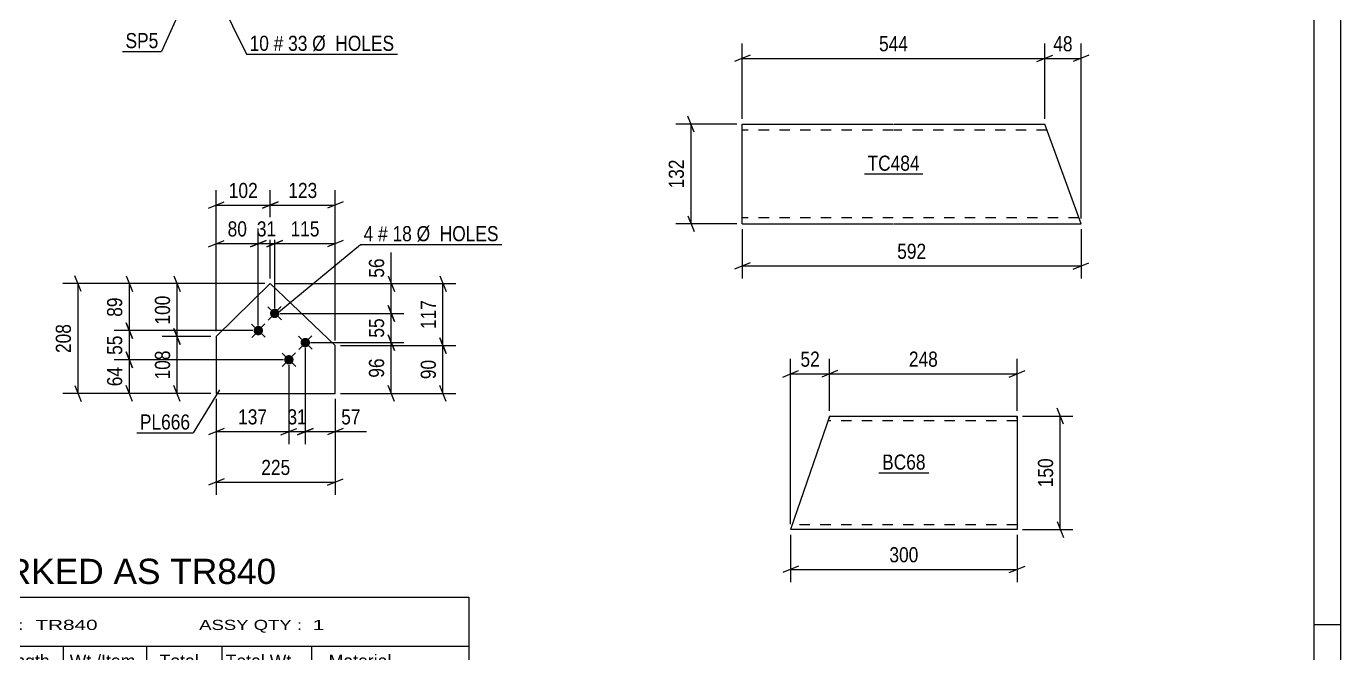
# Model space of a CAD drawing. Header units: millimetres. Extents: x 0 to 841, y 0 to 594.
# Drawn here: x 592.3 to 841, y 143.5 to 262.3 of the extents above; entities that cross this region are included whole.
import ezdxf

# ---------------------------------------------------------------- set-up
doc = ezdxf.new("R2010")
doc.units = ezdxf.units.MM
doc.linetypes.add('DXK_LINE_DOT2', pattern=[3.9198, 1.9599, -1.9599])
doc.styles.add('Arial', font='ARIAL.TTF', dxfattribs={"height": 0.2})
doc.styles.add('Arial Bold', font='ARIALBD.TTF', dxfattribs={"height": 0.2})
doc.styles.add('Arial Narrow', font='ARIALN.TTF', dxfattribs={"height": 0.2})

# ---------------------------------------------------------------- blocks, each defined once
blk = doc.blocks.new('Unknown-761545992-1132')
at = {"color": 5, "linetype": 'Continuous'}
for p, q in [((841, 0), (841, 594)), ((836, 5), (836, 589)), ((841, 149), (836, 149))]:
    blk.add_line(p, q, dxfattribs=at)
blk = doc.blocks.new('Unknown-761545992-33421')
at = {"color": 7, "linetype": 'Continuous'}
for p, q in [((504, 154.25), (676, 154.25)), ((504, 143), (504, 154.25)), ((676, 154.25), (676, 143)), ((504, 145), (676, 145)), ((517.5, 145), (517.5, 136.5)), ((536, 145), (536, 136.5)), ((585.28, 145), (585.28, 136.5)), ((599.28, 145), (599.28, 136.5)), ((615, 145), (615, 136.5)), ((629.28, 145), (629.28, 136.5)), ((646.28, 145), (646.28, 136.5)), ((504, 143), (504, 138)), ((676, 143), (676, 136.5)), ((504, 138), (504, 136.5)), ((504, 136.5), (676, 136.5)), ((504, 135.73), (504, 130.75)), ((517.5, 135.73), (517.5, 130.75)), ((536, 135.73), (536, 130.75)), ((585.28, 135.73), (585.28, 130.75)), ((599.28, 135.73), (599.28, 130.75)), ((615, 135.73), (615, 130.75)), ((629.28, 135.73), (629.28, 130.75)), ((646.28, 135.73), (646.28, 130.75)), ((676, 135.73), (676, 130.75)), ((504, 130.75), (676, 130.75)), ((504, 129.98), (504, 125)), ((517.5, 129.98), (517.5, 125)), ((536, 129.98), (536, 125)), ((585.28, 129.98), (585.28, 125)), ((599.28, 129.98), (599.28, 125)), ((615, 129.98), (615, 125)), ((629.28, 129.98), (629.28, 125)), ((646.28, 129.98), (646.28, 125)), ((676, 129.98), (676, 125)), ((504, 125), (676, 125)), ((504, 124.23), (504, 119.25)), ((517.5, 124.23), (517.5, 119.25)), ((536, 124.23), (536, 119.25)), ((585.28, 124.23), (585.28, 119.25)), ((599.28, 124.23), (599.28, 119.25)), ((615, 124.23), (615, 119.25)), ((629.28, 124.23), (629.28, 119.25)), ((646.28, 124.23), (646.28, 119.25)), ((676, 124.23), (676, 119.25)), ((504, 119.25), (676, 119.25)), ((504, 118.48), (504, 113.5)), ((517.5, 118.48), (517.5, 113.5)), ((536, 118.48), (536, 113.5)), ((585.28, 118.48), (585.28, 113.5)), ((599.28, 118.48), (599.28, 113.5)), ((615, 118.48), (615, 113.5)), ((629.28, 118.48), (629.28, 113.5)), ((646.28, 118.48), (646.28, 113.5)), ((676, 118.48), (676, 113.5)), ((504, 113.5), (676, 113.5)), ((504, 112.73), (504, 107.75)), ((517.5, 112.73), (517.5, 107.75)), ((536, 112.73), (536, 107.75)), ((585.28, 112.73), (585.28, 107.75)), ((599.28, 112.73), (599.28, 107.75)), ((615, 112.73), (615, 107.75)), ((629.28, 112.73), (629.28, 107.75)), ((646.28, 112.73), (646.28, 107.75)), ((676, 112.73), (676, 107.75)), ((504, 107.75), (676, 107.75)), ((504, 106.98), (504, 102)), ((517.5, 106.98), (517.5, 102)), ((536, 106.98), (536, 102)), ((585.28, 106.98), (585.28, 102)), ((599.28, 106.98), (599.28, 102)), ((615, 106.98), (615, 102)), ((629.28, 106.98), (629.28, 102)), ((646.28, 106.98), (646.28, 102)), ((676, 106.98), (676, 102)), ((504, 102), (676, 102)), ((504, 101.23), (504, 96.25)), ((517.5, 101.23), (517.5, 96.25)), ((536, 101.23), (536, 96.25)), ((585.28, 101.23), (585.28, 96.25)), ((599.28, 101.23), (599.28, 96.25)), ((615, 101.23), (615, 96.25)), ((629.28, 101.23), (629.28, 96.25)), ((646.28, 101.23), (646.28, 96.25)), ((676, 101.23), (676, 96.25)), ((504, 96.25), (676, 96.25)), ((504, 95.48), (504, 90.5)), ((517.5, 95.48), (517.5, 90.5)), ((536, 95.48), (536, 90.5)), ((585.28, 95.48), (585.28, 90.5)), ((599.28, 95.48), (599.28, 90.5)), ((615, 95.48), (615, 90.5)), ((629.28, 95.48), (629.28, 90.5)), ((646.28, 95.48), (646.28, 90.5)), ((676, 95.48), (676, 90.5)), ((504, 90.5), (676, 90.5)), ((504, 89.73), (504, 84.75)), ((517.5, 89.73), (517.5, 84.75)), ((536, 89.73), (536, 84.75)), ((585.28, 89.73), (585.28, 84.75)), ((599.28, 89.73), (599.28, 84.75)), ((615, 89.73), (615, 84.75)), ((629.28, 89.73), (629.28, 84.75)), ((646.28, 89.73), (646.28, 84.75)), ((676, 89.73), (676, 84.75)), ((504, 84.75), (676, 84.75)), ((504, 83.98), (504, 79)), ((517.5, 83.98), (517.5, 79)), ((536, 83.98), (536, 79)), ((585.28, 83.98), (585.28, 79)), ((599.28, 83.98), (599.28, 79)), ((615, 83.98), (615, 79)), ((629.28, 83.98), (629.28, 79)), ((646.28, 83.98), (646.28, 79)), ((676, 83.98), (676, 79)), ((504, 79), (676, 79)), ((504, 78.23), (504, 73.25)), ((517.5, 78.23), (517.5, 73.25)), ((536, 78.23), (536, 73.25)), ((585.28, 78.23), (585.28, 73.25)), ((599.28, 78.23), (599.28, 73.25)), ((615, 78.23), (615, 73.25)), ((629.28, 78.23), (629.28, 73.25)), ((646.28, 78.23), (646.28, 73.25)), ((676, 78.23), (676, 73.25)), ((504, 73.25), (676, 73.25)), ((504, 72.48), (504, 67.5)), ((517.5, 72.48), (517.5, 67.5)), ((536, 72.48), (536, 67.5)), ((585.28, 72.48), (585.28, 67.5)), ((599.28, 72.48), (599.28, 67.5)), ((615, 72.48), (615, 67.5)), ((629.28, 72.48), (629.28, 67.5)), ((646.28, 72.48), (646.28, 67.5)), ((676, 72.48), (676, 67.5)), ((504, 67.5), (676, 67.5)), ((504, 66.73), (504, 61.75)), ((517.5, 66.73), (517.5, 61.75)), ((536, 66.73), (536, 61.75)), ((585.28, 66.73), (585.28, 61.75)), ((599.28, 66.73), (599.28, 61.75)), ((615, 66.73), (615, 61.75)), ((629.28, 66.73), (629.28, 61.75)), ((646.28, 66.73), (646.28, 61.75)), ((676, 66.73), (676, 61.75)), ((504, 61.75), (676, 61.75)), ((504, 60.98), (504, 56)), ((517.5, 60.98), (517.5, 56)), ((536, 60.98), (536, 56)), ((585.28, 60.98), (585.28, 56)), ((599.28, 60.98), (599.28, 56)), ((615, 60.98), (615, 56)), ((629.28, 60.98), (629.28, 56)), ((646.28, 60.98), (646.28, 56)), ((676, 60.98), (676, 56)), ((504, 56), (676, 56)), ((504, 55.23), (504, 50.25)), ((517.5, 55.23), (517.5, 50.25)), ((536, 55.23), (536, 50.25)), ((585.28, 55.23), (585.28, 50.25)), ((599.28, 55.23), (599.28, 50.25)), ((615, 55.23), (615, 50.25)), ((629.28, 55.23), (629.28, 50.25)), ((646.28, 55.23), (646.28, 50.25)), ((676, 55.23), (676, 50.25)), ((504, 50.25), (676, 50.25)), ((504, 49.48), (504, 44.5)), ((517.5, 49.48), (517.5, 44.5)), ((536, 49.48), (536, 44.5)), ((585.28, 49.48), (585.28, 44.5)), ((599.28, 49.48), (599.28, 44.5)), ((615, 49.48), (615, 44.5)), ((629.28, 49.48), (629.28, 44.5)), ((646.28, 49.48), (646.28, 44.5)), ((676, 49.48), (676, 44.5)), ((504, 44.5), (676, 44.5)), ((504, 43.73), (504, 38.75)), ((517.5, 43.73), (517.5, 38.75)), ((536, 43.73), (536, 38.75)), ((585.28, 43.73), (585.28, 38.75)), ((599.28, 43.73), (599.28, 38.75)), ((615, 43.73), (615, 38.75)), ((629.28, 43.73), (629.28, 38.75)), ((646.28, 43.73), (646.28, 38.75)), ((676, 43.73), (676, 38.75)), ((504, 38.75), (676, 38.75)), ((504, 37.98), (504, 33)), ((517.5, 37.98), (517.5, 33)), ((536, 37.98), (536, 33)), ((585.28, 37.98), (585.28, 33)), ((599.28, 37.98), (599.28, 33)), ((615, 37.98), (615, 33)), ((629.28, 37.98), (629.28, 33)), ((646.28, 37.98), (646.28, 33)), ((676, 37.98), (676, 33)), ((504, 33), (676, 33)), ((504, 32.23), (504, 27.25)), ((517.5, 32.23), (517.5, 27.25)), ((536, 32.23), (536, 27.25)), ((585.28, 32.23), (585.28, 27.25)), ((599.28, 32.23), (599.28, 27.25)), ((615, 32.23), (615, 27.25)), ((629.28, 32.23), (629.28, 27.25)), ((646.28, 32.23), (646.28, 27.25)), ((676, 32.23), (676, 27.25)), ((504, 27.25), (676, 27.25)), ((504, 26.48), (504, 21.5)), ((517.5, 26.48), (517.5, 21.5)), ((536, 26.48), (536, 21.5)), ((585.28, 26.48), (585.28, 21.5)), ((599.28, 26.48), (599.28, 21.5)), ((615, 26.48), (615, 21.5)), ((629.28, 26.48), (629.28, 21.5)), ((646.28, 26.48), (646.28, 21.5)), ((676, 26.48), (676, 21.5)), ((504, 21.5), (676, 21.5)), ((504, 20.73), (504, 15.75)), ((517.5, 20.73), (517.5, 15.75)), ((536, 20.73), (536, 15.75)), ((585.28, 20.73), (585.28, 15.75)), ((599.28, 20.73), (599.28, 15.75)), ((615, 20.73), (615, 15.75)), ((629.28, 20.73), (629.28, 15.75)), ((646.28, 20.73), (646.28, 15.75)), ((676, 20.73), (676, 15.75)), ((504, 15.75), (676, 15.75)), ((504, 14.98), (504, 10)), ((517.5, 14.98), (517.5, 10)), ((536, 14.98), (536, 10)), ((585.28, 14.98), (585.28, 10)), ((599.28, 14.98), (599.28, 10)), ((615, 14.98), (615, 10)), ((629.28, 14.98), (629.28, 10)), ((646.28, 14.98), (646.28, 10)), ((676, 14.98), (676, 10)), ((504, 10), (676, 10)), ((504, 10), (676, 10)), ((504, 10), (504, 5)), ((629.28, 10), (629.28, 5)), ((646.28, 10), (646.28, 5)), ((676, 10), (676, 5)), ((504, 5), (676, 5))]:
    blk.add_line(p, q, dxfattribs=at)
at = {"color": 7}
for s, height, style, p in [('BILL OF MATERIALS', 3.3405, 'Arial Bold', (506.15, 148.56)), ('Profile Size', 2.3877, 'Arial', (539.81, 141.33)), ('Mark', 2.388, 'Arial', (505.84, 137.5))]:
    blk.add_text(s, height=height, dxfattribs=dict(at, style=style)).set_placement(p)
at = {"color": 7, "linetype": 'Continuous', "style": 'Arial Narrow'}
for s, height, width, p in [("ASSEMBLY MK'D :", 1.9089, 1.6, (561.5, 148.05)), ('TR840', 1.909, 1.794707, (594, 148.05)), ('ASSY QTY :', 1.909, 1.6, (625, 148.05)), ('1', 1.91, 1.794707, (646.5, 148.05))]:
    blk.add_text(s, height=height, dxfattribs=dict(at, width=width)).set_placement(p)
at = {"color": 7, "linetype": 'Continuous'}
for s, height, style, p in [('Item', 2.388, 'Arial', (505.75, 141)), ('Qty./', 2.388, 'Arial', (518.5, 141)), ('Length', 2.388, 'Arial', (586.5, 141)), ('Wt./Item', 2.388, 'Arial', (600.5, 141)), ('Total', 2.388, 'Arial', (617.5, 141)), ('Total Wt.', 2.388, 'Arial', (630, 141)), ('Material', 2.388, 'Arial', (649.5, 141)), ('Assembly', 2.388, 'Arial', (518.5, 137.27)), ('Qty.', 2.388, 'Arial', (618, 137.27)), ('TR840', 1.91, 'Arial', (506.5, 131.59)), ('1', 1.91, 'Arial', (521.31, 131.59)), ('RHS300*200*10', 1.9102, 'Arial', (540.21, 131.69)), ('6950.05', 1.91, 'Arial', (588.45, 131.56)), ('523.76', 1.91, 'Arial', (601.9, 131.59)), ('1', 1.91, 'Arial', (623.22, 131.59)), ('523.76', 1.91, 'Arial', (636.03, 131.59)), ('E350', 1.91, 'Arial', (650.31, 131.73)), ('BC68', 1.91, 'Arial', (506.5, 125.84)), ('1', 1.91, 'Arial', (521.31, 125.84)), ('SHS150*6', 1.91, 'Arial', (540.21, 125.94)), ('300.00', 1.91, 'Arial', (589.93, 125.81)), ('7.44', 1.91, 'Arial', (603.39, 125.84)), ('1', 1.91, 'Arial', (623.22, 125.84)), ('7.44', 1.91, 'Arial', (639, 125.84)), ('E350', 1.91, 'Arial', (650.31, 125.98)), ('BC164', 1.91, 'Arial', (506.5, 120.09)), ('1', 1.91, 'Arial', (521.31, 120.09)), ('SHS100*6', 1.91, 'Arial', (540.21, 120.19)), ('300.00', 1.91, 'Arial', (589.93, 120.06)), ('4.99', 1.91, 'Arial', (603.39, 120.09)), ('1', 1.91, 'Arial', (623.22, 120.09)), ('4.99', 1.91, 'Arial', (639, 120.09)), ('E350', 1.91, 'Arial', (650.31, 120.23)), ('BC424', 1.91, 'Arial', (506.5, 114.34)), ('1', 1.91, 'Arial', (521.31, 114.34)), ('RHS300*200*10', 1.9102, 'Arial', (540.21, 114.44)), ('6950.05', 1.91, 'Arial', (588.45, 114.31)), ('523.76', 1.91, 'Arial', (601.9, 114.34)), ('1', 1.91, 'Arial', (623.22, 114.34)), ('523.76', 1.91, 'Arial', (636.03, 114.34)), ('E350', 1.91, 'Arial', (650.31, 114.48)), ('M1049', 1.91, 'Arial', (506.5, 108.59)), ('2', 1.91, 'Arial', (521.31, 108.59)), ('SHS132*8', 1.91, 'Arial', (540.21, 108.69)), ('1972.97', 1.91, 'Arial', (588.45, 108.56)), ('59.73', 1.91, 'Arial', (602.64, 108.59)), ('2', 1.91, 'Arial', (623.22, 108.59)), ('119.45', 1.91, 'Arial', (636.03, 108.59)), ('E350', 1.91, 'Arial', (650.31, 108.73)), ('M1304', 1.91, 'Arial', (506.5, 102.84)), ('2', 1.91, 'Arial', (521.31, 102.84)), ('SHS132*8', 1.91, 'Arial', (540.21, 102.94)), ('2890.00', 1.91, 'Arial', (588.45, 102.81)), ('90.02', 1.91, 'Arial', (602.64, 102.84)), ('2', 1.91, 'Arial', (623.22, 102.84)), ('180.04', 1.91, 'Arial', (636.03, 102.84)), ('E350', 1.91, 'Arial', (650.31, 102.98)), ('M1305', 1.91, 'Arial', (506.5, 97.09)), ('1', 1.91, 'Arial', (521.31, 97.09)), ('SHS132*8', 1.91, 'Arial', (540.21, 97.19)), ('4070.08', 1.91, 'Arial', (588.45, 97.06)), ('123.57', 1.91, 'Arial', (601.9, 97.09)), ('1', 1.91, 'Arial', (623.22, 97.09)), ('123.57', 1.91, 'Arial', (636.03, 97.09)), ('E350', 1.91, 'Arial', (650.31, 97.23)), ('PL75', 1.91, 'Arial', (506.5, 91.34)), ('1', 1.91, 'Arial', (521.31, 91.34)), ('PL12*171', 1.91, 'Arial', (540.21, 91.44)), ('205.10', 1.91, 'Arial', (589.93, 91.31)), ('3.30', 1.91, 'Arial', (603.39, 91.34)), ('1', 1.91, 'Arial', (623.22, 91.34)), ('3.30', 1.91, 'Arial', (639, 91.34)), ('E350', 1.91, 'Arial', (650.31, 91.48)), ('PL76', 1.91, 'Arial', (506.5, 85.59)), ('1', 1.91, 'Arial', (521.31, 85.59)), ('PL10*120', 1.91, 'Arial', (540.21, 85.69)), ('167.14', 1.91, 'Arial', (589.93, 85.56)), ('1.57', 1.91, 'Arial', (603.39, 85.59)), ('1', 1.91, 'Arial', (623.22, 85.59)), ('1.57', 1.91, 'Arial', (639, 85.59)), ('E350', 1.91, 'Arial', (650.31, 85.73)), ('PL275', 1.91, 'Arial', (506.5, 79.84)), ('1', 1.91, 'Arial', (521.31, 79.84)), ('PL10*120', 1.91, 'Arial', (540.21, 79.94)), ('248.86', 1.91, 'Arial', (589.93, 79.81)), ('2.34', 1.91, 'Arial', (603.39, 79.84)), ('1', 1.91, 'Arial', (623.22, 79.84)), ('2.34', 1.91, 'Arial', (639, 79.84)), ('E350', 1.91, 'Arial', (650.31, 79.98)), ('PL466', 1.91, 'Arial', (506.5, 74.09)), ('1', 1.91, 'Arial', (521.31, 74.09)), ('PL12*208', 1.91, 'Arial', (540.21, 74.19)), ('248.86', 1.91, 'Arial', (589.93, 74.06)), ('4.87', 1.91, 'Arial', (603.39, 74.09)), ('1', 1.91, 'Arial', (623.22, 74.09)), ('4.87', 1.91, 'Arial', (639, 74.09)), ('E350', 1.91, 'Arial', (650.31, 74.23)), ('PL539', 1.91, 'Arial', (506.5, 68.34)), ('4', 1.91, 'Arial', (521.31, 68.34)), ('PL6*30', 1.91, 'Arial', (540.21, 68.44)), ('74.40', 1.91, 'Arial', (591.41, 68.31)), ('0.11', 1.91, 'Arial', (603.39, 68.34)), ('4', 1.91, 'Arial', (623.22, 68.34)), ('0.42', 1.91, 'Arial', (639, 68.34)), ('E350', 1.91, 'Arial', (650.31, 68.48)), ('E350', 1.91, 'Arial', (650.31, 62.73)), ('PL666', 1.91, 'Arial', (506.5, 62.59)), ('1', 1.91, 'Arial', (521.31, 62.59)), ('PL12*208', 1.91, 'Arial', (540.21, 62.69)), ('225.23', 1.91, 'Arial', (589.93, 62.56)), ('4.41', 1.91, 'Arial', (603.39, 62.59)), ('1', 1.91, 'Arial', (623.22, 62.59)), ('4.41', 1.91, 'Arial', (639, 62.59)), ('PL667', 1.91, 'Arial', (506.5, 56.84)), ('1', 1.91, 'Arial', (521.31, 56.84)), ('PL10*120', 1.91, 'Arial', (540.21, 56.94)), ('225.23', 1.91, 'Arial', (589.93, 56.81)), ('2.12', 1.91, 'Arial', (603.39, 56.84)), ('1', 1.91, 'Arial', (623.22, 56.84)), ('2.12', 1.91, 'Arial', (639, 56.84)), ('E350', 1.91, 'Arial', (650.31, 56.98)), ('SP5', 1.91, 'Arial', (506.5, 51.09)), ('2', 1.91, 'Arial', (521.31, 51.09)), ('PL25*440', 1.91, 'Arial', (540.21, 51.19)), ('540.00', 1.91, 'Arial', (589.93, 51.06)), ('46.63', 1.91, 'Arial', (602.64, 51.09)), ('2', 1.91, 'Arial', (623.22, 51.09)), ('93.26', 1.91, 'Arial', (637.52, 51.09)), ('E350', 1.91, 'Arial', (650.31, 51.23)), ('SP6', 1.91, 'Arial', (506.5, 45.34)), ('2', 1.91, 'Arial', (521.31, 45.34)), ('PL25*300', 1.91, 'Arial', (540.21, 45.44)), ('25.91', 1.91, 'Arial', (602.64, 45.34)), ('2', 1.91, 'Arial', (623.22, 45.34)), ('51.81', 1.91, 'Arial', (637.52, 45.34)), ('E350', 1.91, 'Arial', (650.31, 45.48)), ('440.00', 1.91, 'Arial', (589.93, 45.3)), ('SP19', 1.91, 'Arial', (506.5, 39.59)), ('3', 1.91, 'Arial', (521.31, 39.59)), ('PL16*325', 1.91, 'Arial', (540.21, 39.69)), ('325.00', 1.91, 'Arial', (589.93, 39.55)), ('13.27', 1.91, 'Arial', (602.64, 39.59)), ('3', 1.91, 'Arial', (623.22, 39.59)), ('39.80', 1.91, 'Arial', (637.52, 39.59)), ('E350', 1.91, 'Arial', (650.31, 39.73)), ('SP20', 1.91, 'Arial', (506.5, 33.84)), ('1', 1.91, 'Arial', (521.31, 33.84)), ('PL20*380', 1.91, 'Arial', (540.21, 33.94)), ('380.00', 1.91, 'Arial', (589.93, 33.8)), ('22.67', 1.91, 'Arial', (602.64, 33.84)), ('1', 1.91, 'Arial', (623.22, 33.84)), ('22.67', 1.91, 'Arial', (637.52, 33.84)), ('E350', 1.91, 'Arial', (650.31, 33.98)), ('ST5', 1.91, 'Arial', (506.5, 28.09)), ('32', 1.91, 'Arial', (521.31, 28.09)), ('PL12*120', 1.91, 'Arial', (540.21, 28.19)), ('120.00', 1.91, 'Arial', (589.93, 28.05)), ('1.36', 1.91, 'Arial', (603.39, 28.09)), ('32', 1.91, 'Arial', (621.74, 28.09)), ('43.41', 1.91, 'Arial', (637.52, 28.09)), ('E350', 1.91, 'Arial', (650.31, 28.23)), ('ST26', 1.91, 'Arial', (506.5, 22.34)), ('8', 1.91, 'Arial', (521.31, 22.34)), ('PL8*100', 1.91, 'Arial', (540.21, 22.44)), ('115.00', 1.91, 'Arial', (589.93, 22.3)), ('0.72', 1.91, 'Arial', (603.39, 22.34)), ('8', 1.91, 'Arial', (623.22, 22.34)), ('5.78', 1.91, 'Arial', (639, 22.34)), ('E350', 1.91, 'Arial', (650.31, 22.48)), ('TC484', 1.91, 'Arial', (506.5, 16.59)), ('1', 1.91, 'Arial', (521.31, 16.59)), ('SHS132*8', 1.91, 'Arial', (540.21, 16.69)), ('591.65', 1.91, 'Arial', (589.93, 16.55)), ('17.68', 1.91, 'Arial', (602.64, 16.59)), ('1', 1.91, 'Arial', (623.22, 16.59)), ('17.68', 1.91, 'Arial', (637.52, 16.59)), ('E350', 1.91, 'Arial', (650.31, 16.73)), ('TC496', 1.91, 'Arial', (506.5, 10.84)), ('1', 1.91, 'Arial', (521.31, 10.84)), ('SHS100*6', 1.91, 'Arial', (540.21, 10.94)), ('580.01', 1.91, 'Arial', (589.93, 10.8)), ('9.97', 1.91, 'Arial', (603.39, 10.84)), ('1', 1.91, 'Arial', (623.22, 10.84)), ('9.97', 1.91, 'Arial', (639, 10.84)), ('E350', 1.91, 'Arial', (650.31, 10.98)), ('Total', 1.909, 'Arial Narrow', (620.83, 6)), ('1786.43', 1.91, 'Arial', (634.52, 6))]:
    blk.add_text(s, height=height, dxfattribs=dict(at, style=style)).set_placement(p)
blk = doc.blocks.new('Unknown-761545992-33422')
at = {"color": 2, "linetype": 'Continuous'}
blk.add_line((530, 154.25), (647.5, 154.25), dxfattribs=at)
at = {"color": 7, "style": 'Arial'}
blk.add_text('ONE-TRUSS MARKED AS TR840', height=4.7754, dxfattribs=at).set_placement((537.26, 156.75))
blk = doc.blocks.new('Part-761545992-16467 - 16466')
at = {"color": 2, "linetype": 'Continuous'}
for p, q in [((638.45, 213.62), (628.23, 203.61)), ((650.75, 201.88), (638.45, 213.62)), ((628.23, 203.61), (628.23, 192.83)), ((650.75, 192.83), (650.75, 201.88)), ((628.23, 192.83), (650.75, 192.83))]:
    blk.add_line(p, q, dxfattribs=at)
blk = doc.blocks.new('Bolt-761545992-16468 - 16466')
at = {"linetype": 'Continuous'}
for points in [[(639.94, 207.36, -1), (638.64, 208.6, -1)], [(636.84, 204.1, -1), (635.53, 205.35, -1)], [(645.73, 201.83, -1), (644.43, 203.08, -1)], [(642.62, 198.58, -1), (641.32, 199.82, -1)]]:
    blk.add_hatch(color=1, dxfattribs=at).paths.add_polyline_path(points)
at = {"color": 1, "linetype": 'Continuous'}
for p, q in [((637.99, 209.22), (640.59, 206.74)), ((640.54, 209.28), (638.05, 206.68)), ((634.88, 205.97), (637.49, 203.48)), ((637.43, 206.03), (634.94, 203.42)), ((643.78, 203.7), (646.38, 201.21)), ((646.32, 203.76), (643.83, 201.15)), ((640.67, 200.44), (643.27, 197.96)), ((643.21, 200.5), (640.73, 197.9))]:
    blk.add_line(p, q, dxfattribs=at)
blk = doc.blocks.new('Part-761545992-18644 - 18643')
at = {"color": 2, "linetype": 'Continuous'}
for p, q in [((727.76, 227.24), (727.76, 243.81)), ((727.76, 243.81), (756.34, 243.81)), ((756.44, 243.81), (785.01, 243.81)), ((791.87, 224.96), (785.01, 243.81)), ((727.76, 224.96), (727.76, 227.24)), ((727.76, 224.96), (756.34, 224.96)), ((756.44, 224.96), (791.87, 224.96))]:
    blk.add_line(p, q, dxfattribs=at)
at = {"color": 7, "linetype": 'DXK_LINE_DOT2'}
for p, q in [((756.34, 242.67), (727.76, 242.67)), ((785.42, 242.67), (756.44, 242.67)), ((727.76, 225.13), (727.76, 227.24)), ((756.34, 226.1), (727.76, 226.1)), ((791.45, 226.1), (756.44, 226.1))]:
    blk.add_line(p, q, dxfattribs=at)
blk = doc.blocks.new('Part-761545992-18674 - 18673')
at = {"color": 2, "linetype": 'Continuous'}
for p, q in [((743.7, 186.8), (736.91, 167.08)), ((744.29, 188.51), (743.7, 186.8)), ((744.29, 188.51), (779.77, 188.51)), ((779.77, 188.51), (779.77, 188.38)), ((779.77, 188.38), (779.77, 167.08)), ((779.77, 167.08), (736.91, 167.08))]:
    blk.add_line(p, q, dxfattribs=at)
at = {"color": 7, "linetype": 'DXK_LINE_DOT2'}
for p, q in [((779.77, 187.65), (743.99, 187.65)), ((744.24, 188.38), (744.12, 188.01)), ((744.29, 188.51), (744.24, 188.38)), ((779.77, 188.01), (779.77, 188.51)), ((779.77, 167.94), (737.21, 167.94))]:
    blk.add_line(p, q, dxfattribs=at)
blk = doc.blocks.new('StraightDimension-761545992-32922 - 16466')
at = {"color": 7, "linetype": 'Continuous'}
for p, q in [((645.08, 201.45), (645.08, 183.21)), ((641.97, 198.2), (641.97, 183.21)), ((640.47, 185.01), (643.47, 186.21)), ((641.97, 185.61), (645.08, 185.61)), ((646.58, 186.21), (643.58, 185.01))]:
    blk.add_line(p, q, dxfattribs=at)
at = {"color": 0}
blk.add_wipeout([(645.95, 186.36), (645.95, 190.56), (641.1, 190.56), (641.1, 186.36)], dxfattribs=at)
at = {"color": 3, "style": 'Arial Narrow'}
blk.add_text('31', height=2.863, dxfattribs=at).set_placement((641.7, 186.96))
blk = doc.blocks.new('StraightDimension-761545992-32858 - 16466')
at = {"color": 7, "linetype": 'Continuous'}
for p, q in [((639.29, 208.98), (639.29, 224.05)), ((650.75, 202.88), (650.75, 224.05)), ((637.79, 220.6), (640.79, 221.8)), ((652.25, 221.8), (649.25, 220.6)), ((639.29, 221.2), (650.75, 221.2))]:
    blk.add_line(p, q, dxfattribs=at)
at = {"color": 0}
blk.add_wipeout([(648.36, 221.95), (648.36, 226.15), (641.68, 226.15), (641.68, 221.95)], dxfattribs=at)
at = {"color": 3, "style": 'Arial Narrow'}
blk.add_text('115', height=2.863, dxfattribs=at).set_placement((642.28, 222.55))
blk = doc.blocks.new('StraightDimension-761545992-16912 - 16466')
at = {"color": 7, "linetype": 'Continuous'}
for p, q in [((628.23, 191.83), (628.23, 173.64)), ((650.75, 191.83), (650.75, 173.64)), ((629.73, 176.64), (626.73, 175.44)), ((649.25, 175.44), (652.25, 176.64)), ((628.23, 176.04), (650.75, 176.04))]:
    blk.add_line(p, q, dxfattribs=at)
at = {"color": 0}
blk.add_wipeout([(642.83, 176.79), (642.83, 180.99), (636.15, 180.99), (636.15, 176.79)], dxfattribs=at)
at = {"color": 3, "style": 'Arial Narrow'}
blk.add_text('225', height=2.863, dxfattribs=at).set_placement((636.75, 177.39))
blk = doc.blocks.new('StraightDimension-761545992-32891 - 16466')
at = {"color": 7, "linetype": 'Continuous'}
for p, q in [((660.73, 215.12), (661.93, 212.12)), ((639.45, 213.62), (663.73, 213.62)), ((661.33, 207.98), (661.33, 213.62)), ((661.93, 206.48), (660.73, 209.48)), ((640.29, 207.98), (663.73, 207.98))]:
    blk.add_line(p, q, dxfattribs=at)
at = {"color": 0}
blk.add_wipeout([(660.58, 219), (656.38, 219), (656.38, 214.14), (660.58, 214.14)], dxfattribs=at)
at = {"color": 7, "linetype": 'Continuous'}
blk.add_line((661.33, 213.62), (661.33, 219.52), dxfattribs=at)
blk.add_line((661.33, 213.62), (661.33, 219.52), dxfattribs=at)
at = {"color": 3, "style": 'Arial Narrow'}
blk.add_text('56', height=2.863, rotation=90.0002, dxfattribs=at).set_placement((659.98, 214.74))
blk = doc.blocks.new('StraightDimension-761545992-16906 - 16466')
at = {"color": 7, "linetype": 'Continuous'}
for p, q in [((638.45, 214.62), (638.45, 231.33)), ((650.75, 202.88), (650.75, 231.33)), ((636.95, 227.88), (639.95, 229.08)), ((652.25, 229.08), (649.25, 227.88)), ((638.45, 228.48), (650.75, 228.48))]:
    blk.add_line(p, q, dxfattribs=at)
at = {"color": 0}
blk.add_wipeout([(647.94, 229.23), (647.94, 233.43), (641.26, 233.43), (641.26, 229.23)], dxfattribs=at)
at = {"color": 3, "style": 'Arial Narrow'}
blk.add_text('123', height=2.863, dxfattribs=at).set_placement((641.86, 229.83))
blk = doc.blocks.new('StraightDimension-761545992-16907 - 16466')
at = {"color": 7, "linetype": 'Continuous'}
for p, q in [((628.23, 204.61), (628.23, 231.33)), ((638.45, 214.62), (638.45, 231.33)), ((626.73, 227.88), (629.73, 229.08)), ((639.95, 229.08), (636.95, 227.88)), ((628.23, 228.48), (638.45, 228.48))]:
    blk.add_line(p, q, dxfattribs=at)
at = {"color": 0}
blk.add_wipeout([(636.68, 229.23), (636.68, 233.43), (630, 233.43), (630, 229.23)], dxfattribs=at)
at = {"color": 3, "style": 'Arial Narrow'}
blk.add_text('102', height=2.863, dxfattribs=at).set_placement((630.6, 229.83))
blk = doc.blocks.new('StraightDimension-761545992-16916 - 16466')
at = {"color": 7, "linetype": 'Continuous'}
for p, q in [((670.53, 215.12), (671.73, 212.12)), ((639.45, 213.62), (673.53, 213.62)), ((671.13, 201.88), (671.13, 213.62)), ((651.75, 201.88), (673.53, 201.88)), ((671.73, 200.38), (670.53, 203.38))]:
    blk.add_line(p, q, dxfattribs=at)
at = {"color": 0}
blk.add_wipeout([(670.38, 211.09), (666.18, 211.09), (666.18, 204.41), (670.38, 204.41)], dxfattribs=at)
at = {"color": 3, "style": 'Arial Narrow'}
blk.add_text('117', height=2.863, rotation=90.0002, dxfattribs=at).set_placement((669.78, 205.01))
blk = doc.blocks.new('StraightDimension-761545992-16917 - 16466')
at = {"color": 7, "linetype": 'Continuous'}
for p, q in [((651.75, 201.88), (673.53, 201.88)), ((670.53, 203.38), (671.73, 200.38)), ((671.13, 192.83), (671.13, 201.88)), ((671.73, 191.33), (670.53, 194.33)), ((651.75, 192.83), (673.53, 192.83))]:
    blk.add_line(p, q, dxfattribs=at)
at = {"color": 0}
blk.add_wipeout([(670.38, 199.78), (666.18, 199.78), (666.18, 194.93), (670.38, 194.93)], dxfattribs=at)
at = {"color": 3, "style": 'Arial Narrow'}
blk.add_text('90', height=2.863, rotation=90.0002, dxfattribs=at).set_placement((669.78, 195.53))
blk = doc.blocks.new('StraightDimension-761545992-16922 - 16466')
at = {"color": 7, "linetype": 'Continuous'}
for p, q in [((620.23, 215.12), (621.43, 212.12)), ((637.45, 213.62), (617.98, 213.62)), ((620.83, 203.61), (620.83, 213.62)), ((621.43, 202.11), (620.23, 205.11)), ((627.23, 203.61), (617.98, 203.61))]:
    blk.add_line(p, q, dxfattribs=at)
at = {"color": 0}
blk.add_wipeout([(620.08, 211.96), (615.88, 211.96), (615.88, 205.27), (620.08, 205.27)], dxfattribs=at)
at = {"color": 3, "style": 'Arial Narrow'}
blk.add_text('100', height=2.863, rotation=90.0002, dxfattribs=at).set_placement((619.48, 205.87))
blk = doc.blocks.new('StraightDimension-761545992-16923 - 16466')
at = {"color": 7, "linetype": 'Continuous'}
for p, q in [((620.23, 205.11), (621.43, 202.11)), ((627.23, 203.61), (617.98, 203.61)), ((620.83, 192.83), (620.83, 203.61)), ((621.43, 191.33), (620.23, 194.33)), ((627.23, 192.83), (617.98, 192.83))]:
    blk.add_line(p, q, dxfattribs=at)
at = {"color": 0}
blk.add_wipeout([(620.08, 201.56), (615.88, 201.56), (615.88, 194.88), (620.08, 194.88)], dxfattribs=at)
at = {"color": 3, "style": 'Arial Narrow'}
blk.add_text('108', height=2.863, rotation=90.0002, dxfattribs=at).set_placement((619.48, 195.48))
blk = doc.blocks.new('StraightDimension-761545992-16948 - 16466')
at = {"color": 7, "linetype": 'Continuous'}
for p, q in [((611.18, 215.12), (612.38, 212.12)), ((637.45, 213.62), (608.93, 213.62)), ((611.78, 204.72), (611.78, 213.62)), ((635.18, 204.72), (608.93, 204.72)), ((612.38, 203.22), (611.18, 206.22))]:
    blk.add_line(p, q, dxfattribs=at)
at = {"color": 0}
blk.add_wipeout([(611.03, 211.6), (606.83, 211.6), (606.83, 206.74), (611.03, 206.74)], dxfattribs=at)
at = {"color": 3, "style": 'Arial Narrow'}
blk.add_text('89', height=2.863, rotation=90.0002, dxfattribs=at).set_placement((610.43, 207.34))
blk = doc.blocks.new('StraightDimension-761545992-16949 - 16466')
at = {"color": 7, "linetype": 'Continuous'}
for p, q in [((635.18, 204.72), (608.93, 204.72)), ((611.18, 206.22), (612.38, 203.22)), ((611.78, 199.2), (611.78, 204.72)), ((640.97, 199.2), (608.93, 199.2)), ((612.38, 197.7), (611.18, 200.7))]:
    blk.add_line(p, q, dxfattribs=at)
at = {"color": 0}
blk.add_wipeout([(611.03, 204.39), (606.83, 204.39), (606.83, 199.53), (611.03, 199.53)], dxfattribs=at)
at = {"color": 3, "style": 'Arial Narrow'}
blk.add_text('55', height=2.863, rotation=90.0002, dxfattribs=at).set_placement((610.43, 200.13))
blk = doc.blocks.new('StraightDimension-761545992-16950 - 16466')
at = {"color": 7, "linetype": 'Continuous'}
for p, q in [((640.97, 199.2), (608.93, 199.2)), ((611.18, 200.7), (612.38, 197.7)), ((611.78, 192.83), (611.78, 199.2)), ((612.38, 191.33), (611.18, 194.33)), ((627.23, 192.83), (608.93, 192.83))]:
    blk.add_line(p, q, dxfattribs=at)
at = {"color": 0}
blk.add_wipeout([(611.03, 198.44), (606.83, 198.44), (606.83, 193.59), (611.03, 193.59)], dxfattribs=at)
at = {"color": 3, "style": 'Arial Narrow'}
blk.add_text('64', height=2.863, rotation=90.0002, dxfattribs=at).set_placement((610.43, 194.19))
blk = doc.blocks.new('StraightDimension-761545992-16968 - 16466')
at = {"color": 7, "linetype": 'Continuous'}
for p, q in [((602.67, 212.12), (601.47, 215.12)), ((637.45, 213.62), (599.22, 213.62)), ((602.07, 192.83), (602.07, 213.62)), ((601.47, 194.33), (602.67, 191.33)), ((627.23, 192.83), (599.22, 192.83))]:
    blk.add_line(p, q, dxfattribs=at)
at = {"color": 0}
blk.add_wipeout([(601.32, 206.57), (597.12, 206.57), (597.12, 199.88), (601.32, 199.88)], dxfattribs=at)
at = {"color": 3, "style": 'Arial Narrow'}
blk.add_text('208', height=2.863, rotation=90.0002, dxfattribs=at).set_placement((600.72, 200.48))
blk = doc.blocks.new('StraightDimension-761545992-32923 - 16466')
at = {"color": 7, "linetype": 'Continuous'}
for p, q in [((641.97, 198.2), (641.97, 183.21)), ((628.23, 191.83), (628.23, 183.21)), ((629.73, 186.21), (626.73, 185.01)), ((628.23, 185.61), (641.97, 185.61)), ((640.47, 185.01), (643.47, 186.21))]:
    blk.add_line(p, q, dxfattribs=at)
at = {"color": 0}
blk.add_wipeout([(638.44, 186.36), (638.44, 190.56), (631.76, 190.56), (631.76, 186.36)], dxfattribs=at)
at = {"color": 3, "style": 'Arial Narrow'}
blk.add_text('137', height=2.863, dxfattribs=at).set_placement((632.36, 186.96))
blk = doc.blocks.new('StraightDimension-761545992-32859 - 16466')
at = {"color": 7, "linetype": 'Continuous'}
for p, q in [((636.18, 205.72), (636.18, 224.05)), ((639.29, 208.98), (639.29, 224.05)), ((634.68, 220.6), (637.68, 221.8)), ((640.79, 221.8), (637.79, 220.6)), ((636.18, 221.2), (639.29, 221.2))]:
    blk.add_line(p, q, dxfattribs=at)
at = {"color": 0}
blk.add_wipeout([(640.17, 221.95), (640.17, 226.15), (635.31, 226.15), (635.31, 221.95)], dxfattribs=at)
at = {"color": 3, "style": 'Arial Narrow'}
blk.add_text('31', height=2.863, dxfattribs=at).set_placement((635.91, 222.55))
blk = doc.blocks.new('StraightDimension-761545992-32860 - 16466')
at = {"color": 7, "linetype": 'Continuous'}
for p, q in [((628.23, 204.61), (628.23, 224.05)), ((636.18, 205.72), (636.18, 224.05)), ((626.73, 220.6), (629.73, 221.8)), ((637.68, 221.8), (634.68, 220.6)), ((628.23, 221.2), (636.18, 221.2))]:
    blk.add_line(p, q, dxfattribs=at)
at = {"color": 0}
blk.add_wipeout([(634.63, 221.95), (634.63, 226.15), (629.78, 226.15), (629.78, 221.95)], dxfattribs=at)
at = {"color": 3, "style": 'Arial Narrow'}
blk.add_text('80', height=2.863, dxfattribs=at).set_placement((630.38, 222.55))
blk = doc.blocks.new('StraightDimension-761545992-32892 - 16466')
at = {"color": 7, "linetype": 'Continuous'}
for p, q in [((660.73, 209.48), (661.93, 206.48)), ((640.29, 207.98), (663.73, 207.98)), ((661.33, 202.45), (661.33, 207.98)), ((661.93, 200.95), (660.73, 203.95)), ((646.08, 202.45), (663.73, 202.45))]:
    blk.add_line(p, q, dxfattribs=at)
at = {"color": 0}
blk.add_wipeout([(660.58, 207.65), (656.38, 207.65), (656.38, 202.79), (660.58, 202.79)], dxfattribs=at)
at = {"color": 3, "style": 'Arial Narrow'}
blk.add_text('55', height=2.863, rotation=90.0002, dxfattribs=at).set_placement((659.98, 203.39))
blk = doc.blocks.new('StraightDimension-761545992-32893 - 16466')
at = {"color": 7, "linetype": 'Continuous'}
for p, q in [((660.73, 203.95), (661.93, 200.95)), ((646.08, 202.45), (663.73, 202.45)), ((661.33, 192.83), (661.33, 202.45)), ((661.93, 191.33), (660.73, 194.33)), ((651.75, 192.83), (663.73, 192.83))]:
    blk.add_line(p, q, dxfattribs=at)
at = {"color": 0}
blk.add_wipeout([(660.58, 200.07), (656.38, 200.07), (656.38, 195.21), (660.58, 195.21)], dxfattribs=at)
at = {"color": 3, "style": 'Arial Narrow'}
blk.add_text('96', height=2.863, rotation=90.0002, dxfattribs=at).set_placement((659.98, 195.81))
blk = doc.blocks.new('StraightDimension-761545992-32921 - 16466')
at = {"color": 7, "linetype": 'Continuous'}
for p, q in [((645.08, 201.45), (645.08, 183.21)), ((650.75, 191.83), (650.75, 183.21)), ((643.58, 185.01), (646.58, 186.21)), ((645.08, 185.61), (650.75, 185.61)), ((652.25, 186.21), (649.25, 185.01))]:
    blk.add_line(p, q, dxfattribs=at)
at = {"color": 0}
blk.add_wipeout([(656.13, 186.36), (656.13, 190.56), (651.27, 190.56), (651.27, 186.36)], dxfattribs=at)
at = {"color": 7, "linetype": 'Continuous'}
blk.add_line((650.75, 185.61), (656.66, 185.61), dxfattribs=at)
blk.add_line((650.75, 185.61), (656.66, 185.61), dxfattribs=at)
at = {"color": 3, "style": 'Arial Narrow'}
blk.add_text('57', height=2.863, dxfattribs=at).set_placement((651.87, 186.96))
blk = doc.blocks.new('StraightDimension-761545992-18787 - 18643')
at = {"color": 7, "linetype": 'Continuous'}
for p, q in [((785.01, 244.81), (785.01, 259.11)), ((791.87, 225.96), (791.87, 259.11)), ((783.51, 255.66), (786.51, 256.86)), ((785.01, 256.26), (791.87, 256.26)), ((793.37, 256.86), (790.37, 255.66))]:
    blk.add_line(p, q, dxfattribs=at)
at = {"color": 0}
blk.add_wipeout([(790.87, 257.01), (790.87, 261.21), (786.01, 261.21), (786.01, 257.01)], dxfattribs=at)
at = {"color": 3, "style": 'Arial Narrow'}
blk.add_text('48', height=2.863, dxfattribs=at).set_placement((786.61, 257.61))
blk = doc.blocks.new('StraightDimension-761545992-18812 - 18643')
at = {"color": 7, "linetype": 'Continuous'}
for p, q in [((726.76, 243.81), (715.21, 243.81)), ((718.66, 242.31), (717.46, 245.31)), ((718.06, 224.96), (718.06, 243.81)), ((717.46, 226.46), (718.66, 223.46)), ((726.76, 224.96), (715.21, 224.96))]:
    blk.add_line(p, q, dxfattribs=at)
at = {"color": 0}
blk.add_wipeout([(717.31, 237.73), (713.11, 237.73), (713.11, 231.04), (717.31, 231.04)], dxfattribs=at)
at = {"color": 3, "style": 'Arial Narrow'}
blk.add_text('132', height=2.863, rotation=90.0002, dxfattribs=at).set_placement((716.71, 231.64))
blk = doc.blocks.new('StraightDimension-761545992-18788 - 18643')
at = {"color": 7, "linetype": 'Continuous'}
for p, q in [((727.76, 244.81), (727.76, 259.11)), ((785.01, 244.81), (785.01, 259.11)), ((729.26, 256.86), (726.26, 255.66)), ((727.76, 256.26), (785.01, 256.26)), ((783.51, 255.66), (786.51, 256.86))]:
    blk.add_line(p, q, dxfattribs=at)
at = {"color": 0}
blk.add_wipeout([(759.73, 257.01), (759.73, 261.21), (753.04, 261.21), (753.04, 257.01)], dxfattribs=at)
at = {"color": 3, "style": 'Arial Narrow'}
blk.add_text('544', height=2.863, dxfattribs=at).set_placement((753.64, 257.61))
blk = doc.blocks.new('StraightDimension-761545992-18823 - 18643')
at = {"color": 7, "linetype": 'Continuous'}
for p, q in [((727.76, 223.96), (727.76, 214.56)), ((791.87, 223.96), (791.87, 214.56)), ((729.26, 217.56), (726.26, 216.36)), ((727.76, 216.96), (791.87, 216.96)), ((790.37, 216.36), (793.37, 217.56))]:
    blk.add_line(p, q, dxfattribs=at)
at = {"color": 0}
blk.add_wipeout([(763.16, 217.71), (763.16, 221.91), (756.48, 221.91), (756.48, 217.71)], dxfattribs=at)
at = {"color": 3, "style": 'Arial Narrow'}
blk.add_text('592', height=2.863, dxfattribs=at).set_placement((757.08, 218.31))
blk = doc.blocks.new('StraightDimension-761545992-18835 - 18673')
at = {"color": 7, "linetype": 'Continuous'}
for p, q in [((736.91, 168.08), (736.91, 199.39)), ((744.29, 189.51), (744.29, 199.39)), ((735.41, 195.94), (738.41, 197.14)), ((736.91, 196.54), (744.29, 196.54)), ((745.79, 197.14), (742.79, 195.94))]:
    blk.add_line(p, q, dxfattribs=at)
at = {"color": 0}
blk.add_wipeout([(743.03, 197.29), (743.03, 201.49), (738.17, 201.49), (738.17, 197.29)], dxfattribs=at)
at = {"color": 3, "style": 'Arial Narrow'}
blk.add_text('52', height=2.863, dxfattribs=at).set_placement((738.77, 197.89))
blk = doc.blocks.new('StraightDimension-761545992-18894 - 18673')
at = {"color": 7, "linetype": 'Continuous'}
for p, q in [((788.52, 187.01), (787.32, 190.01)), ((780.77, 188.51), (790.32, 188.51)), ((787.92, 167.08), (787.92, 188.51)), ((780.77, 167.08), (790.32, 167.08)), ((787.32, 168.58), (788.52, 165.58))]:
    blk.add_line(p, q, dxfattribs=at)
at = {"color": 0}
blk.add_wipeout([(787.17, 181.14), (782.97, 181.14), (782.97, 174.46), (787.17, 174.46)], dxfattribs=at)
at = {"color": 3, "style": 'Arial Narrow'}
blk.add_text('150', height=2.863, rotation=90.0002, dxfattribs=at).set_placement((786.57, 175.06))
blk = doc.blocks.new('StraightDimension-761545992-18834 - 18673')
at = {"color": 7, "linetype": 'Continuous'}
for p, q in [((744.29, 189.51), (744.29, 199.39)), ((779.77, 189.51), (779.77, 199.39)), ((745.79, 197.14), (742.79, 195.94)), ((744.29, 196.54), (779.77, 196.54)), ((778.27, 195.94), (781.27, 197.14))]:
    blk.add_line(p, q, dxfattribs=at)
at = {"color": 0}
blk.add_wipeout([(765.37, 197.29), (765.37, 201.49), (758.69, 201.49), (758.69, 197.29)], dxfattribs=at)
at = {"color": 3, "style": 'Arial Narrow'}
blk.add_text('248', height=2.863, dxfattribs=at).set_placement((759.29, 197.89))
blk = doc.blocks.new('StraightDimension-761545992-18911 - 18673')
at = {"color": 7, "linetype": 'Continuous'}
for p, q in [((736.91, 166.08), (736.91, 157.11)), ((779.77, 166.08), (779.77, 157.11)), ((738.41, 160.11), (735.41, 158.91)), ((736.91, 159.51), (779.77, 159.51)), ((778.27, 158.91), (781.27, 160.11))]:
    blk.add_line(p, q, dxfattribs=at)
at = {"color": 0}
blk.add_wipeout([(761.68, 160.26), (761.68, 164.46), (755, 164.46), (755, 160.26)], dxfattribs=at)
at = {"color": 3, "style": 'Arial Narrow'}
blk.add_text('300', height=2.863, dxfattribs=at).set_placement((755.6, 160.86))
blk = doc.blocks.new('Mark-761545992-17040 - 16466')
at = {"color": 0}
blk.add_wipeout([(657.95, 221.65), (657.95, 224.65), (656.12, 224.65), (656.12, 221.65)], dxfattribs=at)
blk.add_wipeout([(657.95, 221.65), (657.95, 224.65), (656.12, 224.65), (656.12, 221.65)], dxfattribs=at)
at = {"color": 7, "linetype": 'Continuous'}
blk.add_line((639.32, 207.67), (655.52, 221.05), dxfattribs=at)
at = {"color": 0}
blk.add_wipeout([(660.68, 221.65), (660.68, 224.65), (658.85, 224.65), (658.85, 221.65)], dxfattribs=at)
blk.add_wipeout([(660.68, 221.65), (660.68, 224.65), (658.85, 224.65), (658.85, 221.65)], dxfattribs=at)
at = {"color": 3, "style": 'Arial Narrow'}
blk.add_text('4', height=2.86, dxfattribs=at).set_placement((656.12, 221.65))
at = {"color": 0}
blk.add_wipeout([(665.24, 221.65), (665.24, 224.65), (661.58, 224.65), (661.58, 221.65)], dxfattribs=at)
blk.add_wipeout([(665.24, 221.65), (665.24, 224.65), (661.58, 224.65), (661.58, 221.65)], dxfattribs=at)
at = {"color": 3, "style": 'Arial Narrow'}
blk.add_text('#', height=2.86, dxfattribs=at).set_placement((658.85, 221.65))
at = {"color": 0}
blk.add_wipeout([(681.66, 221.65), (681.66, 224.65), (666.14, 224.65), (666.14, 221.65)], dxfattribs=at)
blk.add_wipeout([(681.66, 221.65), (681.66, 224.65), (666.14, 224.65), (666.14, 221.65)], dxfattribs=at)
at = {"color": 7, "linetype": 'Continuous'}
blk.add_line((655.52, 221.05), (682.26, 221.05), dxfattribs=at)
at = {"color": 3, "style": 'Arial Narrow'}
for s, p in [('18', (661.58, 221.65)), ('Ø  HOLES', (666.14, 221.65))]:
    blk.add_text(s, height=2.863, dxfattribs=at).set_placement(p)
blk = doc.blocks.new('Mark-761545992-17037 - 16466')
at = {"color": 0}
blk.add_wipeout([(623.28, 185.99), (623.28, 188.99), (613.78, 188.99), (613.78, 185.99)], dxfattribs=at)
blk.add_wipeout([(623.28, 185.99), (623.28, 188.99), (613.78, 188.99), (613.78, 185.99)], dxfattribs=at)
at = {"color": 30, "linetype": 'Continuous'}
for p in [(628.82, 193.49), (613.18, 185.39)]:
    blk.add_line(p, (623.88, 185.39), dxfattribs=at)
at = {"color": 3, "style": 'Arial Narrow'}
blk.add_text('PL666', height=2.863, dxfattribs=at).set_placement((613.78, 185.99))
blk = doc.blocks.new('Mark-761545992-18688 - 18643')
at = {"color": 0}
blk.add_wipeout([(761.33, 234.99), (761.33, 237.99), (751.47, 237.99), (751.47, 234.99)], dxfattribs=at)
blk.add_wipeout([(761.33, 234.99), (761.33, 237.99), (751.47, 237.99), (751.47, 234.99)], dxfattribs=at)
at = {"color": 30, "linetype": 'Continuous'}
blk.add_line((750.87, 234.39), (761.93, 234.39), dxfattribs=at)
at = {"color": 3, "style": 'Arial Narrow'}
blk.add_text('TC484', height=2.863, dxfattribs=at).set_placement((751.47, 234.99))
blk = doc.blocks.new('Mark-761545992-18685 - 18673')
at = {"color": 0}
blk.add_wipeout([(762.45, 178.4), (762.45, 181.4), (754.23, 181.4), (754.23, 178.4)], dxfattribs=at)
blk.add_wipeout([(762.45, 178.4), (762.45, 181.4), (754.23, 181.4), (754.23, 178.4)], dxfattribs=at)
at = {"color": 30, "linetype": 'Continuous'}
blk.add_line((753.63, 177.8), (763.05, 177.8), dxfattribs=at)
at = {"color": 3, "style": 'Arial Narrow'}
blk.add_text('BC68', height=2.863, dxfattribs=at).set_placement((754.23, 178.4))
blk = doc.blocks.new('Mark-761545992-17010 - 16358')
at = {"color": 0}
blk.add_wipeout([(638.2, 257.69), (638.2, 260.69), (634.54, 260.69), (634.54, 257.69)], dxfattribs=at)
blk.add_wipeout([(638.2, 257.69), (638.2, 260.69), (634.54, 260.69), (634.54, 257.69)], dxfattribs=at)
at = {"color": 7, "linetype": 'Continuous'}
blk.add_line((626.41, 272.3), (633.94, 257.09), dxfattribs=at)
at = {"color": 0}
blk.add_wipeout([(640.92, 257.69), (640.92, 260.69), (639.1, 260.69), (639.1, 257.69)], dxfattribs=at)
blk.add_wipeout([(640.92, 257.69), (640.92, 260.69), (639.1, 260.69), (639.1, 257.69)], dxfattribs=at)
at = {"color": 3, "style": 'Arial Narrow'}
blk.add_text('10', height=2.863, dxfattribs=at).set_placement((634.54, 257.69))
at = {"color": 0}
blk.add_wipeout([(645.48, 257.69), (645.48, 260.69), (641.82, 260.69), (641.82, 257.69)], dxfattribs=at)
blk.add_wipeout([(645.48, 257.69), (645.48, 260.69), (641.82, 260.69), (641.82, 257.69)], dxfattribs=at)
at = {"color": 3, "style": 'Arial Narrow'}
blk.add_text('#', height=2.86, dxfattribs=at).set_placement((639.1, 257.69))
at = {"color": 0}
blk.add_wipeout([(661.91, 257.69), (661.91, 260.69), (646.38, 260.69), (646.38, 257.69)], dxfattribs=at)
blk.add_wipeout([(661.91, 257.69), (661.91, 260.69), (646.38, 260.69), (646.38, 257.69)], dxfattribs=at)
at = {"color": 7, "linetype": 'Continuous'}
blk.add_line((633.94, 257.09), (662.51, 257.09), dxfattribs=at)
at = {"color": 3, "style": 'Arial Narrow'}
for s, p in [('33', (641.82, 257.69)), ('Ø  HOLES', (646.38, 257.69))]:
    blk.add_text(s, height=2.863, dxfattribs=at).set_placement(p)
blk = doc.blocks.new('Mark-761545992-17007 - 16358')
at = {"color": 0}
blk.add_wipeout([(617.27, 258.2), (617.27, 261.2), (611.06, 261.2), (611.06, 258.2)], dxfattribs=at)
blk.add_wipeout([(617.27, 258.2), (617.27, 261.2), (611.06, 261.2), (611.06, 258.2)], dxfattribs=at)
at = {"color": 30, "linetype": 'Continuous'}
for p in [(621.95, 266.63), (610.46, 257.6)]:
    blk.add_line(p, (617.87, 257.6), dxfattribs=at)
at = {"color": 3, "style": 'Arial Narrow'}
blk.add_text('SP5', height=2.863, dxfattribs=at).set_placement((611.06, 258.2))

msp = doc.modelspace()

# ---------------------------------------------------------------- block references
for name in ['Unknown-761545992-1132', 'Part-761545992-18644 - 18643', 'Part-761545992-16467 - 16466', 'Bolt-761545992-16468 - 16466', 'Part-761545992-18674 - 18673', 'Unknown-761545992-33422', 'Unknown-761545992-33421']:
    msp.add_blockref(name, (0, 0))

# ---------------------------------------------------------------- next in the draw order: block references
for name in ['Mark-761545992-17010 - 16358', 'Mark-761545992-17007 - 16358', 'StraightDimension-761545992-18787 - 18643', 'StraightDimension-761545992-18812 - 18643', 'Mark-761545992-18688 - 18643', 'StraightDimension-761545992-32858 - 16466', 'StraightDimension-761545992-18835 - 18673', 'StraightDimension-761545992-32922 - 16466', 'StraightDimension-761545992-18894 - 18673', 'Mark-761545992-18685 - 18673']:
    msp.add_blockref(name, (0, 0))

# ---------------------------------------------------------------- next in the draw order: block references
for name in ['StraightDimension-761545992-18788 - 18643', 'StraightDimension-761545992-18823 - 18643', 'StraightDimension-761545992-32891 - 16466', 'StraightDimension-761545992-18834 - 18673', 'StraightDimension-761545992-16912 - 16466', 'StraightDimension-761545992-18911 - 18673']:
    msp.add_blockref(name, (0, 0))

# ---------------------------------------------------------------- next in the draw order: block references
msp.add_blockref('StraightDimension-761545992-16906 - 16466', (0, 0))

# ---------------------------------------------------------------- next in the draw order: block references
msp.add_blockref('StraightDimension-761545992-16907 - 16466', (0, 0))

# ---------------------------------------------------------------- next in the draw order: block references
for name in ['StraightDimension-761545992-16922 - 16466', 'StraightDimension-761545992-16916 - 16466']:
    msp.add_blockref(name, (0, 0))

# ---------------------------------------------------------------- next in the draw order: block references
for name in ['StraightDimension-761545992-16923 - 16466', 'StraightDimension-761545992-16917 - 16466']:
    msp.add_blockref(name, (0, 0))

# ---------------------------------------------------------------- next in the draw order: block references
msp.add_blockref('StraightDimension-761545992-16948 - 16466', (0, 0))

# ---------------------------------------------------------------- next in the draw order: block references
msp.add_blockref('StraightDimension-761545992-16949 - 16466', (0, 0))

# ---------------------------------------------------------------- next in the draw order: block references
msp.add_blockref('StraightDimension-761545992-16950 - 16466', (0, 0))

# ---------------------------------------------------------------- next in the draw order: block references
msp.add_blockref('StraightDimension-761545992-16968 - 16466', (0, 0))

# ---------------------------------------------------------------- next in the draw order: block references
for name in ['StraightDimension-761545992-32859 - 16466', 'StraightDimension-761545992-32923 - 16466']:
    msp.add_blockref(name, (0, 0))

# ---------------------------------------------------------------- next in the draw order: block references
for name in ['StraightDimension-761545992-32860 - 16466', 'StraightDimension-761545992-32892 - 16466', 'Mark-761545992-17037 - 16466']:
    msp.add_blockref(name, (0, 0))

# ---------------------------------------------------------------- next in the draw order: block references
for name in ['Mark-761545992-17040 - 16466', 'StraightDimension-761545992-32893 - 16466']:
    msp.add_blockref(name, (0, 0))

# ---------------------------------------------------------------- next in the draw order: block references
msp.add_blockref('StraightDimension-761545992-32921 - 16466', (0, 0))

doc.saveas('drawing.dxf')
